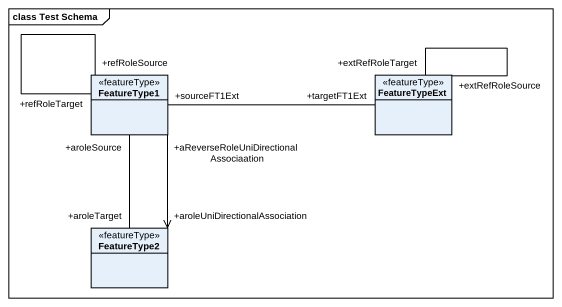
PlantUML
@startuml
mainframe class Test Schema
hide circle
hide empty members
class FeatureType1 <<featureType>>
class FeatureTypeExt <<featureType>>
class FeatureType2 <<featureType>>
FeatureType1 "+refRoleSource" -- "+refRoleTarget" FeatureType1
FeatureType1 "+sourceFT1Ext" -right- "+targetFT1Ext" FeatureTypeExt
FeatureType1 "+aroleSource" -- "+aroleTarget" FeatureType2
FeatureType1 "+aReverseRoleUniDirectionalAssociaation" --> "+aroleUniDirectionalAssociation" FeatureType2
FeatureTypeExt "+extRefRoleSource" -- "+extRefRoleTarget" FeatureTypeExt
@enduml
